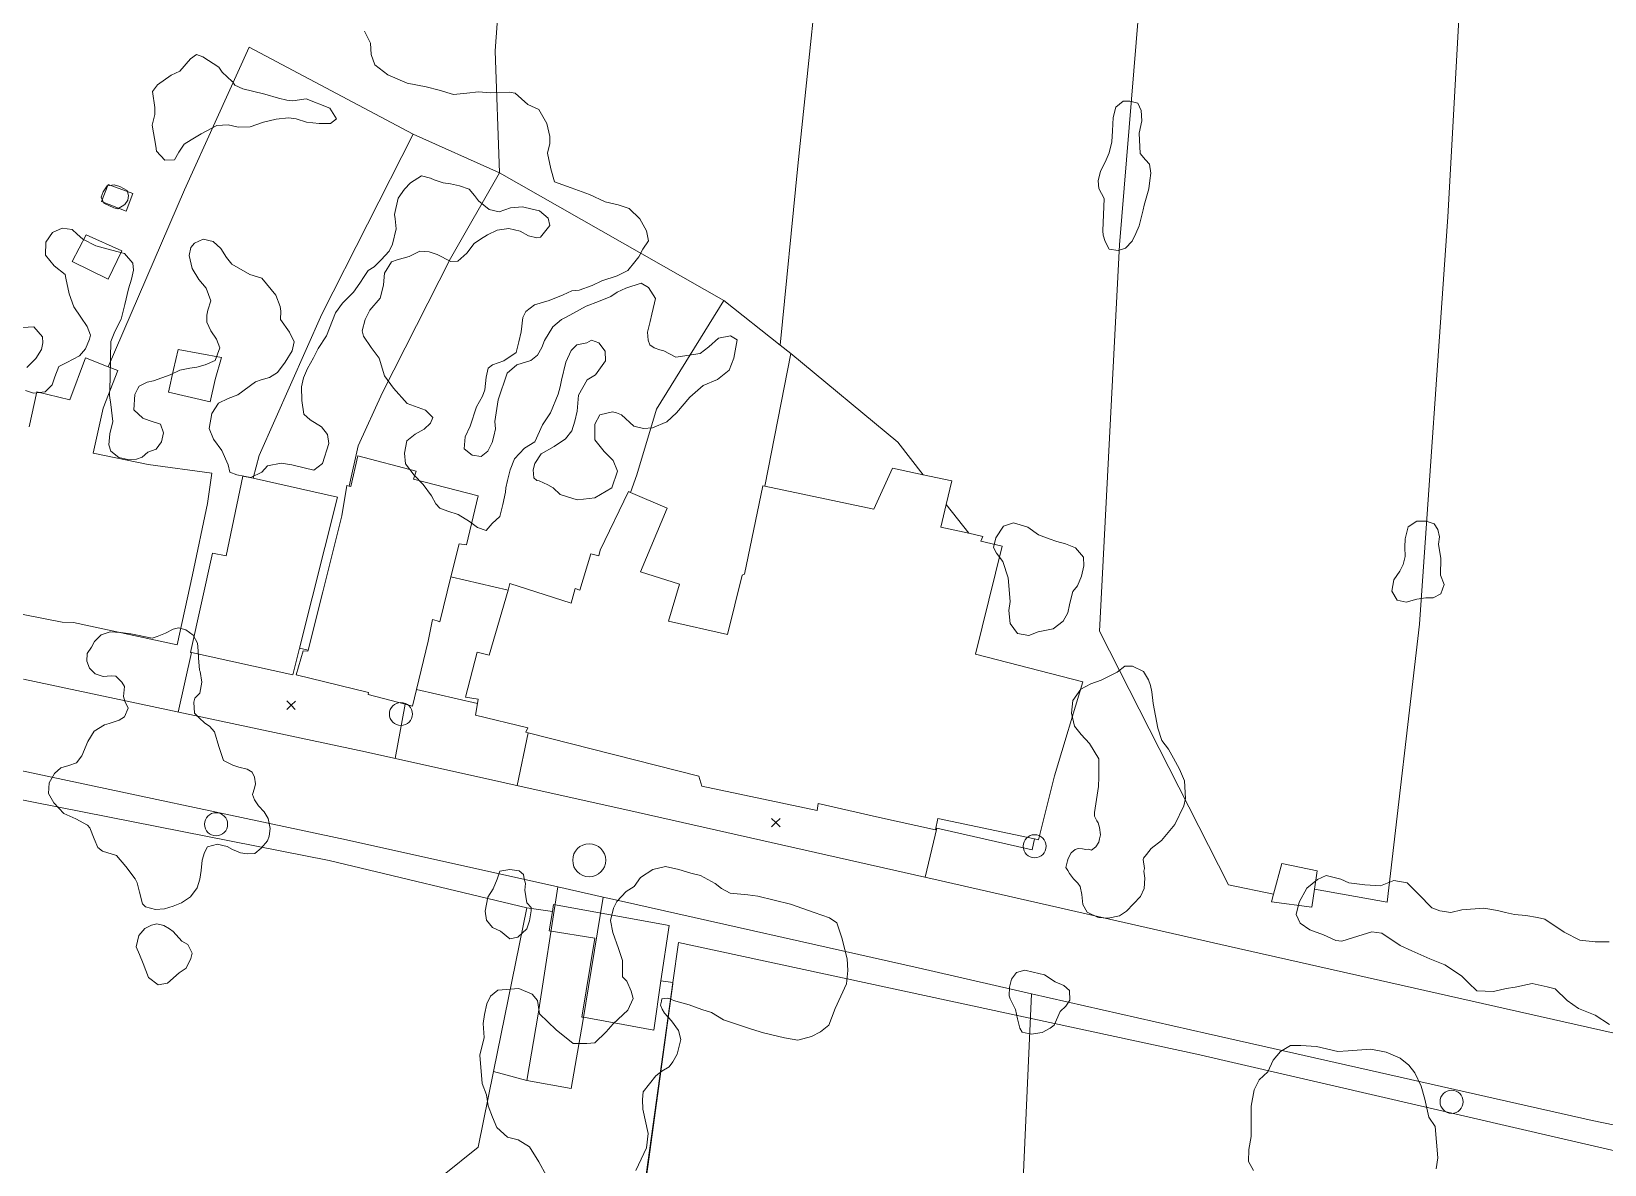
# Model space of a CAD drawing. Header units: metres. Extents: x 4652992 to 4879070, y 2074171 to 2309877.
# Drawn here: x 4654272.5 to 4654377.4, y 2307022.4 to 2307097.9 of the extents above; entities that cross this region are included whole.
import ezdxf

# ---------------------------------------------------------------- set-up
doc = ezdxf.new("R2010")
doc.units = ezdxf.units.M
doc.header["$MEASUREMENT"] = 0
doc.linetypes.add('DGN Style 3', pattern=[92.779933, 66.271381, -26.508552])
doc.layers.get('0').update_dxf_attribs({"color": 4, "lineweight": 0})
for name, color, linetype, lineweight in [('Level 18', 5, 'Continuous', 0), ('Level 20', 30, 'DGN Style 3', 0), ('Level 30', 5, 'Continuous', 0), ('Level 31', 38, 'Continuous', 0), ('Level 35', 4, 'Continuous', 0), ('Level 37', 3, 'Continuous', 0), ('Level 40', 1, 'Continuous', 0), ('Level 45', 9, 'Continuous', 0), ('Level 53', 5, 'Continuous', 0), ('Level 61', 4, 'Continuous', 0), ('Level 62', 4, 'Continuous', 0), ('Level 63', 3, 'Continuous', 0)]:
    doc.layers.add(name, color=color, linetype=linetype, lineweight=lineweight)

# ---------------------------------------------------------------- blocks, each defined once
blk = doc.blocks.new('POSTE')
at = {"color": 0, "linetype": 'ByBlock', "lineweight": -2}
blk.add_circle((0, 0), 0.770001, dxfattribs=at)
blk = doc.blocks.new('AL')
at = {"color": 0, "linetype": 'ByBlock', "lineweight": -2, "ltscale": 10}
blk.add_circle((0, 0), 1.100002, dxfattribs=at)
blk = doc.blocks.new('COTA')
at = {"color": 0, "linetype": 'ByBlock', "lineweight": -2, "ltscale": 10}
for p, q in [((0, 0), (-1.419522, -1.408457)), ((-1.408457, 1.419522), (0, 0)), ((1.419522, 1.408457), (0, 0)), ((0, 0), (1.408457, -1.419522))]:
    blk.add_line(p, q, dxfattribs=at)

msp = doc.modelspace()

# ---------------------------------------------------------------- linework, layer by layer
at = {"layer": 'Level 18', "color": 30}
for points in [[(4654271.992584, 2307054.690974, 1400.710541), (4654294.790554, 2307049.85567, 1400.117418), (4654312.947323, 2307045.809632, 1399.617979), (4654332.938864, 2307041.309901, 1398.38762), (4654352.26669, 2307036.901206, 1397.433897), (4654377.799789, 2307031.1427, 1395.79893), (4654389.678992, 2307028.705511, 1395.274703), (4654395.240683, 2307028.462994, 1394.957152), (4654402.572035, 2307029.053314, 1394.453262), (4654407.455849, 2307030.062642, 1394.117143), (4654414.180581, 2307032.896511, 1393.723828), (4654419.205493, 2307035.71513, 1393.48805), (4654426.977903, 2307041.74704, 1392.689374), (4654430.151953, 2307045.697628, 1392.607823), (4654431.952459, 2307049.007452, 1392.321508), (4654434.824221, 2307055.599322, 1391.93893), (4654437.0782, 2307061.839878, 1391.804075), (4654438.76179, 2307066.577476, 1391.30739), (4654439.728475, 2307069.90367, 1391.058778), (4654441.00576, 2307074.873121, 1390.590607), (4654442.386308, 2307081.850985, 1389.979037), (4654446.616577, 2307103.363215, 1388.548952), (4654447.181106, 2307106.234023, 1388.358107), (4654453.035022, 2307135.138085, 1386.264698)], [(4654218.3884, 2307059.917434, 1401.307982), (4654226.684026, 2307058.438344, 1401.093105), (4654248.587178, 2307053.566258, 1400.901575), (4654270.74206, 2307048.822736, 1400.753725), (4654293.515572, 2307043.992618, 1400.134386), (4654307.613846, 2307040.850972, 1399.556558), (4654310.633376, 2307040.178103, 1399.40614), (4654311.636045, 2307039.954669, 1399.378823), (4654331.61293, 2307035.458237, 1398.341334), (4654339.179867, 2307033.732212, 1397.932242), (4654350.939506, 2307031.049827, 1397.278543), (4654376.536719, 2307025.276861, 1395.637446), (4654388.940724, 2307022.732002, 1395.12316), (4654395.351196, 2307022.452474, 1394.850453), (4654403.112598, 2307023.077421, 1394.441826)]]:
    msp.add_polyline3d(points, dxfattribs=at)
at = {"layer": 'Level 20', "linetype": 'Continuous'}
msp.add_polyline3d([(4654337.725793, 2306980.096752, 1399.551119), (4654338.243325, 2307004.469984, 1399.251384), (4654338.074684, 2307009.437794, 1399.051384), (4654339.179867, 2307033.732212, 1398.020717)], dxfattribs=at)
at = {"layer": 'Level 30', "color": 1}
for points in [[(4654272.382327, 2307071.498518, 1403.4), (4654272.875106, 2307073.841867, 1403.4), (4654275.086705, 2307073.306671, 1403.4), (4654276.1267, 2307076.101843, 1401), (4654277.637119, 2307075.509548, 1401), (4654278.273647, 2307075.25994, 1401)], [(4654278.273647, 2307075.25994, 1401), (4654277.293755, 2307072.753184, 1403.4), (4654276.628451, 2307069.751804, 1403.3), (4654280.306264, 2307068.995881, 1403), (4654284.541747, 2307068.410083, 1402.4), (4654284.257438, 2307066.399403, 1403.4), (4654283.262676, 2307061.649292, 1404), (4654282.225988, 2307056.988426, 1403.1), (4654275.32457, 2307058.463819, 1403.1), (4654274.561383, 2307058.483915, 1403.8), (4654264.590711, 2307060.457753, 1403.8)], [(4654297.994632, 2307068.024655, 1402.7), (4654302.292323, 2307066.915935, 1402.2), (4654301.519021, 2307063.644663, 1402.2), (4654301.024828, 2307063.710572, 1402.4), (4654300.48018, 2307061.507955, 1402.4), (4654299.742355, 2307058.524112, 1402.4), (4654299.556643, 2307058.579087, 1402.4), (4654299.240593, 2307058.672646, 1402.4), (4654298.954548, 2307057.236251, 1403.2), (4654298.192129, 2307054.005904, 1402.902926), (4654297.927978, 2307052.886707, 1402.8), (4654297.427634, 2307053.018325, 1402.8), (4654294.954881, 2307053.668793, 1402.8), (4654294.985912, 2307053.811181, 1405), (4654290.169294, 2307054.993235, 1405), (4654290.627494, 2307056.575996, 1405), (4654290.947797, 2307056.551387, 1405.3), (4654290.966202, 2307056.62421, 1405.322035), (4654291.950113, 2307060.51721, 1406.5), (4654293.199194, 2307065.568877, 1406.5), (4654293.540116, 2307067.592307, 1405.2), (4654293.694782, 2307067.55918, 1403.132612), (4654293.801959, 2307067.536225, 1401.7), (4654294.281581, 2307069.579139, 1401.7), (4654298.171788, 2307068.561743, 1401.7), (4654297.994632, 2307068.024655, 1402.7)], [(4654333.489344, 2307066.337437, 1406.003022), (4654333.129336, 2307064.815825, 1406.2), (4654334.989715, 2307064.414273, 1405.867788), (4654335.929324, 2307064.211464, 1405.7), (4654335.789504, 2307063.890518, 1403.8), (4654337.207826, 2307063.550558, 1403.8), (4654335.437619, 2307056.364931, 1400.2), (4654342.597691, 2307054.505378, 1400.2), (4654340.697938, 2307048.261513, 1401.3), (4654339.636303, 2307043.988941, 1400.7), (4654339.374098, 2307044.04475, 1400.7), (4654332.91878, 2307045.418729, 1400.7), (4654332.768279, 2307044.656806, 1403.5), (4654329.031339, 2307045.47813, 1404.2), (4654324.957666, 2307046.399519, 1403.7), (4654324.891904, 2307045.952867, 1404.6), (4654317.191173, 2307047.560587, 1404.6), (4654316.990666, 2307048.234829, 1402.4), (4654305.623418, 2307051.114142, 1402.4), (4654305.462636, 2307051.154868, 1402.4), (4654305.599104, 2307051.45761, 1402.6), (4654302.119368, 2307052.291198, 1402.6), (4654302.246074, 2307053.071348, 1402.6), (4654302.292765, 2307053.358831, 1402.6), (4654301.449151, 2307053.502998, 1402.6), (4654302.216335, 2307056.484109, 1402.8), (4654303.02794, 2307056.289661, 1402.8), (4654304.283955, 2307060.630583, 1402.073002), (4654304.410079, 2307061.06648, 1402), (4654308.502238, 2307059.7634, 1402), (4654308.768864, 2307060.739087, 1402), (4654309.065499, 2307060.632157, 1402), (4654309.802697, 2307063.05039, 1401.6), (4654310.344641, 2307062.920518, 1401.6), (4654310.433007, 2307063.293941, 1401.6), (4654312.319293, 2307067.200305, 1399.8), (4654312.454719, 2307067.141311, 1399.8), (4654314.889414, 2307066.08071, 1399.8), (4654313.110446, 2307061.850809, 1401.7), (4654315.703662, 2307061.014185, 1401.7), (4654314.980847, 2307058.569394, 1402), (4654318.915673, 2307057.662386, 1402), (4654319.89382, 2307061.623237, 1404.3), (4654320.052384, 2307061.693842, 1401.7), (4654321.266447, 2307067.573897, 1401.7), (4654321.408313, 2307067.544022, 1401.7), (4654328.664837, 2307066.015866, 1401.7), (4654329.895424, 2307068.749135, 1405.8), (4654331.948557, 2307068.312405, 1405.8), (4654333.860395, 2307067.905731, 1405.8), (4654333.489344, 2307066.337437, 1406.003022)], [(4654292.928118, 2307066.830848, 1405.7), (4654290.393542, 2307056.752532, 1405.785109), (4654289.950081, 2307054.989183, 1405.8), (4654283.181067, 2307056.470889, 1405.8), (4654283.130725, 2307056.481908, 1405.8), (4654284.578742, 2307063.100044, 1406.5), (4654285.48941, 2307062.910006, 1406.5), (4654286.618059, 2307068.230202, 1405.7), (4654287.303836, 2307068.078121, 1405.7), (4654292.928118, 2307066.830848, 1405.7)]]:
    msp.add_polyline3d(points, dxfattribs=at)
at = {"layer": 'Level 31', "elevation": 1399.6, "flags": 128}
msp.add_lwpolyline([(4654279.288037, 2307087.046214), (4654278.838345, 2307085.886465), (4654277.193439, 2307086.516644), (4654277.636512, 2307087.648529), (4654279.288037, 2307087.046214)], dxfattribs=at)
at = {"layer": 'Level 31'}
for points in [[(4654278.540688, 2307083.236727, 1400.3), (4654277.626236, 2307081.35584, 1400.8), (4654275.22949, 2307082.518833, 1400.8), (4654276.178135, 2307084.303676, 1400.3), (4654278.540688, 2307083.236727, 1400.3)], [(4654284.762749, 2307074.670326, 1400.6), (4654284.438747, 2307073.184945, 1400.4), (4654281.653473, 2307073.823058, 1400.4), (4654281.984673, 2307075.336159, 1400.6), (4654282.291374, 2307076.668899, 1400.2), (4654285.187301, 2307076.121975, 1400.2), (4654284.762749, 2307074.670326, 1400.6)], [(4654358.025574, 2307040.691088, 1400.579535), (4654357.854154, 2307039.505568, 1401.9), (4654355.164325, 2307039.846281, 1401.9), (4654355.304764, 2307040.377588, 1401.34016), (4654355.841635, 2307042.408672, 1399.2), (4654358.204662, 2307041.929642, 1399.2), (4654358.025574, 2307040.691088, 1400.579535)], [(4654314.473311, 2307034.588402, 1403.264332), (4654313.991863, 2307031.304565, 1403.5), (4654309.305811, 2307032.160884, 1403.5), (4654309.197304, 2307032.180713, 1403.5), (4654310.071288, 2307037.437585, 1403.1), (4654307.021942, 2307037.918613, 1403), (4654307.244202, 2307039.212818, 1403), (4654307.324849, 2307039.68242, 1403), (4654315.013316, 2307038.271647, 1403), (4654314.473311, 2307034.588402, 1403.264332)]]:
    msp.add_polyline3d(points, dxfattribs=at)
at = {"layer": 'Level 35'}
for p, q in [((4654334.989715, 2307064.414273, 1400.851384), (4654333.489344, 2307066.337437, 1400.851384)), ((4654304.283955, 2307060.630583, 1400.533605), (4654300.48018, 2307061.507955, 1400.533605)), ((4654302.246074, 2307053.071348, 1402.251384), (4654298.192129, 2307054.005904, 1402.251384))]:
    msp.add_line(p, q, dxfattribs=at)
msp.add_polyline3d([(4654331.948557, 2307068.312405, 1400.851384), (4654330.25433, 2307070.484052, 1400.851384), (4654323.129158, 2307076.399331, 1400.551384), (4654321.408313, 2307067.544022, 1400.74008)], dxfattribs=at)
at = {"layer": 'Level 37', "extrusion": (0.0949177610994604, 0.0373198386627527, 0.9947853277315925), "elevation": 529267.646334, "flags": 128}
msp.add_lwpolyline([(444004.983718, -5148562.005021), (444006.242925, -5148562.935781), (444013.479366, -5148570.308178), (444022.422177, -5148580.421387), (444017.921483, -5148584.850178)], dxfattribs=at)
at = {"layer": 'Level 37', "elevation": 1398.3514, "flags": 128}
msp.add_lwpolyline([(4654318.654892, 2307079.92785), (4654322.42746, 2307076.952708), (4654323.129158, 2307076.399331)], dxfattribs=at)
at = {"layer": 'Level 37'}
for points in [[(4654303.719689, 2307088.434393, 1398.7514), (4654303.435128, 2307096.570655, 1398.1514), (4654305.479654, 2307124.503549, 1396.3514), (4654307.250187, 2307146.464596, 1394.0514), (4654308.590991, 2307167.713123, 1391.9514), (4654309.184012, 2307174.089835, 1391.2169), (4654310.376135, 2307188.296316, 1388.907), (4654310.818411, 2307197.543111, 1387.5622), (4654312.594536, 2307218.029648, 1385.4961)], [(4654322.42746, 2307076.952708, 1398.3514), (4654323.586315, 2307088.909995, 1397.6514), (4654325.49313, 2307106.994107, 1395.6514), (4654328.456517, 2307143.202541, 1392.0514), (4654330.55184, 2307176.386409, 1388.5514), (4654331.845478, 2307191.215804, 1386.7759), (4654332.967368, 2307202.536219, 1384.672431), (4654334.280678, 2307214.56383, 1383.327569), (4654346.139382, 2307211.676478, 1381.310277), (4654355.874681, 2307209.771913, 1380.268479), (4654364.990381, 2307207.988563, 1379.292985), (4654374.422294, 2307206.111065, 1379.292985), (4654396.343178, 2307201.747535, 1379.292985), (4654397.418805, 2307201.533423, 1379.292985), (4654419.424276, 2307197.90081, 1380.446874)], [(4654355.304764, 2307040.377588, 1400.5229), (4654352.297638, 2307040.981907, 1400.2514), (4654343.70365, 2307057.893418, 1399.8514), (4654345.035219, 2307083.631464, 1396.2514), (4654347.26346, 2307110.629403, 1392.6514), (4654349.245594, 2307139.774907, 1389.5514), (4654351.795036, 2307166.220402, 1386.4514), (4654352.142018, 2307172.171264, 1385.7809), (4654353.642644, 2307190.846104, 1383.327569), (4654355.874681, 2307209.771913, 1380.268479)], [(4654358.025574, 2307040.691088, 1399.3514), (4654362.870182, 2307039.833151, 1399.3514), (4654365.020563, 2307058.352, 1397.8514), (4654366.923967, 2307085.502758, 1393.6514), (4654368.404238, 2307112.27047, 1388.4514), (4654370.749862, 2307135.080618, 1385.2514), (4654373.215525, 2307167.608346, 1383.2514), (4654374.176669, 2307194.742226, 1380.2514), (4654374.422294, 2307206.111065, 1379.292985)], [(4654297.972669, 2307091.010857, 1398.755631), (4654287.023961, 2307096.811345, 1398.755631), (4654282.728782, 2307087.302264, 1399.355632), (4654277.637119, 2307075.509548, 1400.205665)], [(4654312.454719, 2307067.141311, 1399.0514), (4654312.86512, 2307068.312163, 1399.0514), (4654314.185105, 2307072.690056, 1399.0514), (4654318.654892, 2307079.92785, 1398.3514), (4654303.719689, 2307088.434393, 1398.7514), (4654300.456268, 2307082.735187, 1399.2514), (4654295.911945, 2307073.800148, 1399.7514), (4654294.293342, 2307070.249196, 1400.5514), (4654293.694782, 2307067.55918, 1400.5514)], [(4654305.53134, 2307039.454167, 1402.151384), (4654292.369583, 2307042.608439, 1402.651384), (4654271.073085, 2307046.807287, 1403.251384), (4654249.008576, 2307051.496427, 1403.051384), (4654224.291461, 2307056.906015, 1403.051384)], [(4654299.57188, 2307019.278094, 1402.651384), (4654299.908555, 2307021.593494, 1402.651384), (4654302.291233, 2307023.517404, 1402.651384), (4654303.31461, 2307028.550976, 1402.493461), (4654305.53134, 2307039.454167, 1402.151384), (4654307.244202, 2307039.212818, 1402.151384)], [(4654210.766161, 2306923.166793, 1407.601562), (4654227.114532, 2306938.606452, 1407.351384), (4654274.352418, 2306984.748675, 1404.651384), (4654314.105058, 2306981.279829, 1402.551384), (4654370.588547, 2306975.353, 1399.751384), (4654403.843255, 2306972.693051, 1397.751384), (4654406.011974, 2306999.843639, 1396.951384), (4654405.407305, 2307007.328987, 1396.951384), (4654403.255349, 2307014.286429, 1396.751384), (4654401.364262, 2307016.654055, 1396.751384), (4654398.773139, 2307018.095251, 1396.751384), (4654380.241533, 2307022.75743, 1398.051384), (4654350.196797, 2307029.707457, 1399.251384), (4654315.64072, 2307037.157294, 1401.651384), (4654315.266936, 2307034.471163, 1401.709623), (4654310.506183, 2307000.258944, 1402.451384), (4654309.209253, 2306990.131367, 1402.651384), (4654303.772191, 2306990.809078, 1403.10382), (4654295.990204, 2306991.779077, 1403.751384), (4654297.273195, 2307000.479061, 1403.751384)]]:
    msp.add_polyline3d(points, dxfattribs=at)
at = {"layer": 'Level 40', "color": 3, "flags": 128}
for points, elevation in [([(4654278.0155, 2307086.1126), (4654278.2809, 2307086.0457), (4654278.7378, 2307086.3186), (4654278.9541, 2307086.6169), (4654278.9962, 2307086.9239), (4654278.911574, 2307087.255496), (4654278.424898, 2307087.52651), (4654278.030843, 2307087.643414), (4654277.570316, 2307087.565405), (4654277.2957, 2307087.176), (4654277.1705, 2307086.8195), (4654277.3523, 2307086.4208), (4654278.0155, 2307086.1126)], 1402.6), ([(4654366.415219, 2307061.631606), (4654366.660113, 2307061.010152), (4654366.454862, 2307060.38408), (4654365.941332, 2307060.113279), (4654365.4381, 2307060.121367), (4654364.856416, 2307060.035719), (4654364.130512, 2307059.815834), (4654363.546437, 2307059.955839), (4654363.182624, 2307060.549481), (4654363.306971, 2307061.307487), (4654363.724578, 2307061.882675), (4654363.944864, 2307062.336354), (4654364.071628, 2307062.868744), (4654364.051765, 2307063.492581), (4654364.072328, 2307064.050465), (4654364.262488, 2307064.849129), (4654364.854534, 2307065.21376), (4654365.476725, 2307065.233452), (4654365.995091, 2307065.052891), (4654366.237634, 2307064.657031), (4654366.348604, 2307064.180154), (4654366.287584, 2307063.688239), (4654366.330388, 2307063.39657), (4654366.456414, 2307062.747278), (4654366.415219, 2307061.631606)], 1397.9), ([(4654305.545562, 2307039.781814), (4654305.821309, 2307039.48471), (4654305.824141, 2307039.252966), (4654305.723473, 2307038.583892), (4654305.539522, 2307038.050311), (4654304.947646, 2307037.498908), (4654304.404685, 2307037.397884), (4654303.772747, 2307037.89577), (4654303.252802, 2307038.135798), (4654302.852096, 2307038.636089), (4654302.763095, 2307039.235042), (4654302.928378, 2307040.177492), (4654303.288992, 2307040.726592), (4654303.55338, 2307041.356527), (4654303.737319, 2307041.890205), (4654304.402455, 2307042.019783), (4654305.015845, 2307041.930657), (4654305.30455, 2307041.688194), (4654305.349033, 2307041.388675), (4654305.4481, 2307041.076088), (4654305.399184, 2307040.625634), (4654305.545562, 2307039.781814)], 1404.5), ([(4654340.739319, 2307034.534858), (4654341.315465, 2307034.280955), (4654341.701299, 2307033.956715), (4654341.722166, 2307033.314188), (4654341.453669, 2307032.914845), (4654341.075691, 2307032.541731), (4654340.689924, 2307031.648928), (4654340.4058, 2307031.427218), (4654339.876651, 2307031.14829), (4654339.1546, 2307031.031457), (4654338.552433, 2307031.175658), (4654338.385573, 2307031.447411), (4654338.242131, 2307032.061262), (4654338.098685, 2307032.675134), (4654337.749278, 2307033.396305), (4654337.678867, 2307033.587033), (4654337.699648, 2307034.161622), (4654337.829926, 2307034.710005), (4654338.166175, 2307035.151116), (4654338.724059, 2307035.30731), (4654339.271544, 2307035.176189), (4654339.654781, 2307035.084404), (4654340.038016, 2307034.99262), (4654340.739319, 2307034.534858)], 1402)]:
    msp.add_lwpolyline(points, dxfattribs=dict(at, elevation=elevation))
at = {"layer": 'Level 40', "color": 3}
for points in [[(4654294.7244, 2307097.8713, 1399.7), (4654295.1159, 2307097.082, 1399.7), (4654295.1663, 2307096.3165, 1399.7), (4654295.4067, 2307095.6214, 1399.7), (4654296.2723, 2307094.9559, 1401.1), (4654297.5705, 2307094.4045, 1403.3), (4654298.8263, 2307094.1558, 1404.4), (4654299.6956, 2307093.9473, 1404.4), (4654300.6606, 2307093.6583, 1404.4), (4654301.5399, 2307093.7353, 1404.4), (4654302.3105, 2307093.8383, 1404.4), (4654303.0968, 2307093.7649, 1404.4), (4654304.3692, 2307093.8052, 1404.4), (4654304.7625, 2307093.7489, 1402.4), (4654305.6107, 2307092.9984, 1401.5), (4654306.3355, 2307092.6512, 1401.5), (4654306.8634, 2307091.7153, 1401.5), (4654307.0642, 2307090.858, 1401.5), (4654307.0698, 2307090.3943, 1401.5), (4654306.9147, 2307089.7379, 1401.5), (4654307.1311, 2307088.7035, 1401.5), (4654307.3864, 2307087.8333, 1401.5), (4654308.4821, 2307087.4323, 1403.5), (4654309.7148, 2307086.9809, 1404.5), (4654310.7494, 2307086.5026, 1404.5), (4654311.6182, 2307086.2942, 1404.5), (4654312.3656, 2307086.0574, 1404.5), (4654313.0642, 2307085.3719, 1404.5), (4654313.507, 2307084.5752, 1404.5), (4654313.6367, 2307083.9111, 1404.5), (4654313.2621, 2307083.3471, 1403.5), (4654312.9984, 2307082.8448, 1401.9), (4654312.7445, 2307082.5015, 1401.9), (4654312.2624, 2307081.9242, 1401.9), (4654311.5467, 2307081.5762, 1401.9), (4654310.5456, 2307081.2388, 1401.9), (4654309.8974, 2307080.9324, 1401.9), (4654309.0182, 2307080.6235, 1401.9), (4654308.5435, 2307080.5641, 1401.9), (4654307.9627, 2307080.2992, 1401.9), (4654307.0233, 2307079.9172, 1403.3), (4654306.0371, 2307079.6351, 1403.3), (4654305.4731, 2307079.1941, 1403.3), (4654305.2612, 2307078.7839, 1403.3), (4654305.1509, 2307077.8309, 1403.3), (4654304.9962, 2307077.1766, 1403.3), (4654304.8286, 2307076.4678, 1403.3), (4654304.0085, 2307075.9155, 1403.3), (4654303.2529, 2307075.6358, 1403.3), (4654302.9709, 2307075.4153, 1403.3), (4654302.8292, 2307074.8156, 1403.3), (4654302.7447, 2307073.9718, 1403.3), (4654302.5872, 2307073.5487, 1403.3), (4654302.1893, 2307072.8377, 1403.3), (4654301.7714, 2307071.5556, 1403.3), (4654301.4279, 2307070.8316, 1403.3), (4654301.3563, 2307070.0425, 1403.3), (4654301.89, 2307069.6266, 1403.3), (4654302.501, 2307069.5378, 1403.3), (4654302.9303, 2307069.8956, 1403.3), (4654303.2351, 2307070.456, 1403.3), (4654303.3382, 2307070.8921, 1403.3), (4654303.4542, 2307071.3826, 1403.3), (4654303.3941, 2307071.8578, 1403.3), (4654303.6204, 2307073.3011, 1403.3), (4654304.2361, 2307075.093, 1402.6), (4654304.8808, 2307075.6304, 1402.6), (4654305.8134, 2307075.9259, 1402.6), (4654306.2432, 2307076.2841, 1402.6), (4654306.5355, 2307076.7907, 1402.6), (4654306.7061, 2307077.2688, 1402.6), (4654307.265, 2307078.1729, 1402.6), (4654307.8424, 2307078.6689, 1402.6), (4654308.1662, 2307078.822, 1402.6), (4654309.4925, 2307079.5425, 1402.2), (4654310.3168, 2307079.8643, 1402.2), (4654311.1411, 2307080.186, 1402.2), (4654311.5584, 2307080.49, 1402.2), (4654312.139, 2307080.7547, 1402.2), (4654313.1469, 2307081.0918, 1401.8), (4654313.6531, 2307080.7972, 1401.8), (4654314.1103, 2307080.0524, 1401.8), (4654314.0457, 2307079.7792, 1401.8), (4654313.8646, 2307079.0143, 1401.8), (4654313.7483, 2307078.5225, 1401.8), (4654313.5802, 2307077.8122, 1401.8), (4654313.6273, 2307077.2813, 1401.8), (4654313.7262, 2307076.969, 1401.8), (4654314.0272, 2307076.7813, 1401.8), (4654314.3957, 2307076.6352, 1401.8), (4654314.6682, 2307076.5699, 1401.8), (4654315.4764, 2307076.1408, 1401.5), (4654317.0904, 2307076.3891, 1401.5), (4654317.6559, 2307076.8311, 1401.5), (4654318.3147, 2307077.424, 1401.5), (4654319.101, 2307077.5821, 1401.5), (4654319.5528, 2307077.3005, 1401.5), (4654319.3225, 2307076.085, 1401.5), (4654319.0194, 2307075.2914, 1401.5), (4654318.2387, 2307074.67, 1401.5), (4654317.2788, 2307074.2649, 1401.5), (4654316.4048, 2307073.4927, 1401.5), (4654315.5206, 2307072.4343, 1401.5), (4654314.862, 2307071.8415, 1401.5), (4654313.9021, 2307071.4365, 1401.5), (4654313.3183, 2307071.4032, 1401.5), (4654312.6643, 2307071.56, 1401.5), (4654311.8366, 2307072.3052, 1401.3), (4654311.5224, 2307072.4383, 1401.3), (4654311.2498, 2307072.5036, 1401.3), (4654310.396, 2307072.304, 1401.3), (4654310.0773, 2307071.6873, 1401.3), (4654310.0626, 2307070.6513, 1401.3), (4654310.6836, 2307069.8672, 1401.3), (4654311.2889, 2307069.2602, 1401.3), (4654311.5828, 2307068.5545, 1401.3), (4654311.2022, 2307067.4331, 1401.3), (4654310.0686, 2307066.781, 1401.3), (4654308.9424, 2307066.6467, 1401.3), (4654308.6698, 2307066.7121, 1401.3), (4654307.756, 2307066.9888, 1401.3), (4654307.2885, 2307067.4473, 1401.3), (4654306.9327, 2307067.6481, 1401.3), (4654306.3589, 2307067.9011, 1401.3), (4654306.1953, 2307067.9403, 1401.3), (4654306.0031, 2307068.1018, 1401.3), (4654305.9559, 2307068.6328, 1401.3), (4654306.0593, 2307069.07, 1401.3), (4654306.4999, 2307069.7151, 1401.3), (4654307.3637, 2307070.201, 1401.3), (4654308.1185, 2307070.7131, 1401.3), (4654308.5333, 2307071.2489, 1401.3), (4654308.7429, 2307071.8917, 1401.3), (4654308.8981, 2307072.5475, 1401.3), (4654308.9802, 2307073.6253, 1401.3), (4654309.5659, 2307074.6401, 1401.3), (4654310.1055, 2307074.9728, 1401.3), (4654310.7874, 2307075.9069, 1401.3), (4654310.7661, 2307076.5475, 1401.3), (4654310.3243, 2307077.1156, 1401.3), (4654309.8465, 2307077.2879, 1401.3), (4654309.5349, 2307077.1042, 1401.9), (4654308.871, 2307076.9747, 1401.9), (4654308.4952, 2307076.603, 1401.9), (4654308.138, 2307075.8229, 1401.9), (4654307.8538, 2307074.6212, 1401.9), (4654307.7505, 2307074.1843, 1401.9), (4654307.6342, 2307073.6927, 1401.9), (4654307.1063, 2307072.4342, 1401.9), (4654306.5728, 2307071.6388, 1401.9), (4654306.064, 2307070.5012, 1402.7), (4654305.3909, 2307070.0861, 1402.7), (4654304.7077, 2307069.3853, 1402.7), (4654304.4183, 2307068.6478, 1402.7), (4654304.2507, 2307067.9388, 1402.7), (4654304.1346, 2307067.4479, 1402.7), (4654304.1245, 2307067.1622, 1402.7), (4654303.9311, 2307066.3441, 1402.7), (4654303.7377, 2307065.5261, 1402.7), (4654303.2279, 2307065.072, 1402.7), (4654302.8338, 2307064.5949, 1403.6), (4654302.2489, 2307064.7926, 1403.6), (4654301.7155, 2307065.2082, 1403.6), (4654300.9647, 2307065.6759, 1403.6), (4654300.2711, 2307065.8996, 1403.6), (4654299.7406, 2307066.0843, 1403.6), (4654299.466, 2307066.3804, 1403.6), (4654299.1885, 2307066.9073, 1403.6), (4654298.6236, 2307067.6758, 1403.6), (4654298.02, 2307068.2809, 1403.6), (4654297.455, 2307069.0495, 1403.6), (4654297.3921, 2307069.7554, 1403.6), (4654297.5308, 2307070.5856, 1403.6), (4654298.0943, 2307071.0262, 1403.6), (4654298.6865, 2307071.3448, 1403.6), (4654299.1284, 2307071.757, 1403.6), (4654299.2729, 2307072.1254, 1403.6), (4654298.7877, 2307072.6271, 1404.6), (4654297.5557, 2307073.0551, 1404.9), (4654296.6503, 2307074.0767, 1404.9), (4654296.0448, 2307074.9116, 1404.9), (4654295.6919, 2307076.0883, 1404.9), (4654295.1692, 2307076.7884, 1404.9), (4654294.6593, 2307077.543, 1404.9), (4654294.5736, 2307077.9085, 1404.9), (4654294.7534, 2307078.6702, 1404.9), (4654295.0704, 2307079.2841, 1404.9), (4654295.7701, 2307080.0913, 1403.7), (4654295.8473, 2307080.4183, 1403.7), (4654295.976, 2307080.9634, 1403.7), (4654296.0474, 2307081.7525, 1403.7), (4654296.5123, 2307082.505, 1403.7), (4654296.89, 2307082.6448, 1403.7), (4654297.6868, 2307082.857, 1403.7), (4654298.4007, 2307083.2042, 1403.7), (4654299.0244, 2307083.1699, 1403.7), (4654299.5552, 2307082.985, 1403.7), (4654300.4822, 2307082.5323, 1403.7), (4654300.9429, 2307082.5371, 1403.7), (4654301.5323, 2307083.0869, 1403.7), (4654302.0259, 2307083.7174, 1403.7), (4654302.4423, 2307084.0208, 1403.7), (4654302.913, 2307084.3111, 1403.7), (4654303.5597, 2307084.6169, 1403.7), (4654304.3309, 2307084.72, 1403.7), (4654305.0919, 2307084.5375, 1403.7), (4654305.6513, 2307084.2306, 1403.7), (4654306.1949, 2307084.1003, 1403.7), (4654306.4381, 2307084.1571, 1403.7), (4654307.0792, 2307084.9251, 1403.7), (4654306.9649, 2307085.4134, 1403.7), (4654306.3898, 2307085.8969, 1403.7), (4654305.9005, 2307086.0143, 1403.7), (4654305.2482, 2307086.1707, 1403.7), (4654304.4406, 2307086.1115, 1404.6), (4654303.6861, 2307085.8321, 1404.6), (4654303.0345, 2307085.9884, 1404.6), (4654302.31, 2307086.5649, 1404.6), (4654302.0485, 2307086.9153, 1404.6), (4654301.6913, 2307087.3462, 1404.6), (4654301.0525, 2307087.5569, 1404.6), (4654300.4552, 2307087.7002, 1404.6), (4654299.9536, 2307087.7629, 1404.6), (4654299.3691, 2307087.9606, 1404.6), (4654299.1104, 2307088.0802, 1404.6), (4654298.5131, 2307088.2234, 1404.6), (4654297.78, 2307087.7651, 1403.1), (4654297.3919, 2307087.3392, 1403.1), (4654296.9652, 2307086.7496, 1403.1), (4654296.7076, 2307085.6583, 1403.1), (4654296.752, 2307085.3594, 1403.1), (4654296.8279, 2307084.7071, 1403.1), (4654296.5831, 2307083.6704, 1403.1), (4654296.3584, 2307083.2055, 1403.1), (4654295.8229, 2307082.6422, 1403.1), (4654295.3677, 2307082.1749, 1403.1), (4654294.9639, 2307081.9258, 1403.1), (4654294.6977, 2307081.5285, 1403.1), (4654294.4186, 2307081.0767, 1403.1), (4654293.992, 2307080.4873, 1403.1), (4654293.2419, 2307079.745, 1403.1), (4654292.7798, 2307079.1145, 1401.8), (4654292.1837, 2307077.5801, 1401.4), (4654291.6372, 2307076.7293, 1401.4), (4654291.3188, 2307076.1126, 1401.4), (4654290.9201, 2307075.3996, 1401.4), (4654290.6562, 2307074.7698, 1401.4), (4654290.5143, 2307074.1686, 1401.4), (4654290.546, 2307073.2591, 1403), (4654290.6793, 2307072.3629, 1403), (4654291.1046, 2307071.9729, 1403), (4654291.8562, 2307071.5047, 1403), (4654292.2557, 2307071.0056, 1403), (4654292.3446, 2307070.4082, 1403), (4654291.914, 2307069.0712, 1403), (4654291.3501, 2307068.6303, 1403), (4654290.6973, 2307068.7867, 1403), (4654289.8814, 2307068.9823, 1403), (4654289.1613, 2307069.0972, 1403), (4654288.2553, 2307068.9111, 1403), (4654287.8675, 2307068.4856, 1403), (4654287.1533, 2307068.1383, 1403), (4654286.2157, 2307068.3054, 1403), (4654285.7389, 2307068.4773, 1403), (4654285.6243, 2307068.9656, 1403), (4654285.2188, 2307069.9268, 1403), (4654284.653, 2307070.6961, 1403), (4654284.3593, 2307071.4002, 1403), (4654284.5364, 2307072.3948, 1403), (4654284.9885, 2307073.0931, 1403), (4654285.6355, 2307073.3989, 1403), (4654286.2696, 2307073.6503, 1403), (4654287.4505, 2307074.4962, 1402.3), (4654287.8288, 2307074.6363, 1402.3), (4654288.3833, 2307074.7917, 1402.3), (4654288.922, 2307075.124, 1402.3), (4654289.4291, 2307075.81, 1402.3), (4654289.8947, 2307076.5637, 1402.3), (4654290.0364, 2307077.1642, 1402.3), (4654289.7296, 2307077.8146, 1402.3), (4654289.1217, 2307078.6526, 1402.3), (4654289.1416, 2307079.2248, 1402.3), (4654289.0971, 2307079.5239, 1402.3), (4654288.816, 2307080.2836, 1402.3), (4654287.8875, 2307081.4085, 1404.9), (4654287.0862, 2307081.6581, 1404.9), (4654285.8733, 2307082.3514, 1404.9), (4654285.5161, 2307082.782, 1404.9), (4654285.1431, 2307083.3889, 1404.9), (4654284.623, 2307083.8586, 1404.9), (4654283.9716, 2307084.0148, 1404.9), (4654283.3932, 2307083.7509, 1404.9), (4654283.1534, 2307083.4634, 1404.9), (4654283.0251, 2307082.9192, 1404.9), (4654283.2254, 2307082.0662, 1404.9), (4654283.6814, 2307081.3245, 1404.9), (4654284.1758, 2307080.746, 1404.9), (4654284.4844, 2307079.9037, 1403.8), (4654284.2797, 2307079.2804, 1402.4), (4654284.2025, 2307078.9529, 1402.4), (4654284.2084, 2307078.49, 1402.4), (4654284.4737, 2307077.9073, 1402.4), (4654284.8609, 2307077.3531, 1402.4), (4654285.0717, 2307076.7834, 1402.4), (4654284.7568, 2307075.9361, 1402.4), (4654284.1093, 2307075.63, 1402.4), (4654283.5548, 2307075.4745, 1402.4), (4654283.0806, 2307075.4152, 1402.4), (4654282.4172, 2307075.2858, 1402.4), (4654281.7697, 2307074.9796, 1402.4), (4654280.6559, 2307074.5666, 1403.2), (4654280.2366, 2307074.4943, 1403.2), (4654279.7115, 2307074.2169, 1403.2), (4654279.6185, 2307074.0664, 1403.2), (4654279.4069, 2307073.6563, 1403.2), (4654279.3388, 2307072.6358, 1403.2), (4654279.9559, 2307072.0847, 1403.2), (4654280.3782, 2307071.9259, 1403.2), (4654281.1166, 2307071.6839, 1402.8), (4654281.3274, 2307071.1148, 1402.8), (4654281.1859, 2307070.5148, 1402.8), (4654280.8397, 2307070.0216, 1402.8), (4654280.2727, 2307069.8117, 1402.8), (4654279.9106, 2307069.4951, 1402.8), (4654279.5327, 2307069.3552, 1402.8), (4654278.95, 2307069.322, 1402.8), (4654278.3514, 2307069.4655, 1402.8), (4654277.817, 2307069.8816, 1402.8), (4654277.6894, 2307070.3155, 1402.8), (4654277.7476, 2307071.0507, 1402.8), (4654277.9405, 2307071.8688, 1402.8), (4654277.8038, 2307072.9965, 1402.8), (4654277.7146, 2307073.5942, 1402.8), (4654277.7762, 2307074.712, 1404.3), (4654277.7827, 2307076.1015, 1405.1), (4654277.8091, 2307077.1869, 1405.1), (4654278.0843, 2307077.868, 1405.1), (4654278.5064, 2307078.6863, 1405.1), (4654278.609, 2307079.1215, 1405.1), (4654278.7372, 2307079.6654, 1405.1), (4654278.9807, 2307080.699, 1405.1), (4654279.1889, 2307081.3389, 1405.1), (4654279.3299, 2307081.9373, 1405.1), (4654279.2696, 2307082.4116, 1405.1), (4654278.7338, 2307083.0574, 1405.1), (4654277.8821, 2307083.2729, 1404.2), (4654276.8248, 2307083.5794, 1403), (4654275.951, 2307084.0195, 1403), (4654275.567, 2307084.3421, 1403), (4654275.2374, 2307084.6517, 1403), (4654274.5714, 2307084.7537, 1403), (4654273.9243, 2307084.4477, 1403), (4654273.4852, 2307083.8035, 1403), (4654273.4557, 2307082.9459, 1403), (4654274.0347, 2307082.2307, 1403), (4654274.7611, 2307081.6531, 1403), (4654274.8185, 2307081.4088, 1403), (4654275.0354, 2307080.3769, 1403), (4654275.3453, 2307079.4958, 1403), (4654275.8154, 2307078.8068, 1403), (4654276.2439, 2307078.1854, 1403), (4654276.4547, 2307077.6162, 1403), (4654276.3905, 2307077.3435, 1403), (4654276.1274, 2307076.715, 1403), (4654275.7268, 2307076.2348, 1403), (4654274.8781, 2307075.8043, 1403), (4654274.3529, 2307075.5269, 1403), (4654274.077, 2307074.8439, 1403), (4654273.8941, 2307074.3116, 1403), (4654273.4392, 2307073.8445, 1403), (4654272.6676, 2307073.7413, 1403), (4654272.1363, 2307073.9262, 1403)], [(4654280.5779, 2307091.6095, 1402.6), (4654280.8039, 2307090.2068, 1402.6), (4654280.8583, 2307089.869, 1402.6), (4654281.4088, 2307089.2754, 1402.6), (4654282.0465, 2307089.2955, 1402.6), (4654282.3386, 2307089.8025, 1402.6), (4654282.6981, 2307090.351, 1402.6), (4654283.1694, 2307090.6419, 1402.6), (4654283.8309, 2307091.0231, 1403.6), (4654284.8812, 2307091.578, 1403.6), (4654285.6397, 2307091.6266, 1403.6), (4654286.2923, 2307091.4701, 1403.6), (4654287.1052, 2307091.5057, 1403.6), (4654287.9824, 2307091.814, 1403.6), (4654288.8339, 2307092.0132, 1403.6), (4654289.6597, 2307092.1034, 1403.6), (4654290.1621, 2307092.0405, 1403.6), (4654290.8562, 2307091.8164, 1403.6), (4654291.6978, 2307091.7299, 1403.6), (4654292.4434, 2307091.7239, 1403.6), (4654292.8598, 2307092.0275, 1403.6), (4654292.4138, 2307092.7532, 1402.6), (4654290.8286, 2307093.3645, 1401.5), (4654289.933, 2307093.2325, 1401.5), (4654289.5383, 2307093.2693, 1401.5), (4654288.9929, 2307093.4001, 1401.5), (4654288.0785, 2307093.6772, 1401.5), (4654287.2603, 2307093.8734, 1401.5), (4654286.6057, 2307094.0304, 1401.5), (4654286.0861, 2307094.2706, 1401.5), (4654285.9175, 2307094.5121, 1401.7), (4654285.8894, 2307094.5174, 1401.7), (4654285.2291, 2307095.1381, 1401.7), (4654285.0209, 2307095.477, 1401.7), (4654283.9539, 2307096.1672, 1402.6), (4654283.531, 2307096.3264, 1402.6), (4654283.114, 2307096.0223, 1402.6), (4654282.4049, 2307095.2112, 1402.6), (4654281.8246, 2307094.9463, 1402.6), (4654280.9234, 2307094.2967, 1402.6), (4654280.5897, 2307093.8573, 1402.6), (4654280.7393, 2307092.7827, 1402.6), (4654280.7453, 2307092.3196, 1402.6), (4654280.5779, 2307091.6095, 1402.6)], [(4654346.681034, 2307086.286676, 1396.6), (4654346.604943, 2307085.966276, 1396.6), (4654346.478128, 2307085.432287, 1396.6), (4654346.351316, 2307084.898314, 1396.6), (4654346.118043, 2307084.389891, 1396.6), (4654345.884776, 2307083.881483, 1396.6), (4654345.438589, 2307083.424154, 1396.6), (4654344.949343, 2307083.259327, 1396.6), (4654344.351116, 2307083.346369, 1396.6), (4654344.07991, 2307083.862879, 1396.6), (4654343.955719, 2307084.287708, 1396.6), (4654343.912638, 2307084.580219, 1396.6), (4654344.013059, 2307086.733804, 1396.4), (4654343.660608, 2307087.382929, 1396.4), (4654343.614983, 2307087.902018, 1396.4), (4654343.767164, 2307088.543064, 1396.4), (4654344.079114, 2307089.145809, 1396.4), (4654344.337819, 2307089.761348, 1396.4), (4654344.515387, 2307090.509312, 1396.4), (4654344.573763, 2307091.229429, 1396.4), (4654344.616935, 2307092.122644, 1396.4), (4654344.781836, 2307092.817269, 1396.4), (4654345.268822, 2307093.208739, 1396.4), (4654345.720274, 2307093.213392, 1396.4), (4654346.252871, 2307093.085621, 1396.4), (4654346.470929, 2307092.581491, 1396.4), (4654346.531716, 2307091.889201, 1396.4), (4654346.341414, 2307091.087753, 1396.4), (4654346.409732, 2307089.716086, 1396.4), (4654346.759647, 2307089.293345, 1396.4), (4654347.028422, 2307089.003008, 1396.4), (4654347.114567, 2307088.417694, 1396.4), (4654347.05364, 2307087.924138, 1396.4), (4654346.980028, 2307087.377177, 1396.4), (4654346.903912, 2307087.056672, 1396.4), (4654346.681034, 2307086.286676, 1396.6)], [(4654272.2111, 2307075.464, 1403), (4654272.8134, 2307076.0687, 1403), (4654273.1852, 2307076.6711, 1403), (4654273.288, 2307077.1074, 1403), (4654273.2691, 2307077.5153, 1403), (4654272.6773, 2307078.1758, 1403), (4654271.9184, 2307078.1272, 1403)], [(4654341.709167, 2307059.638208, 1403), (4654341.583606, 2307059.109554, 1403), (4654341.287275, 2307058.565972, 1403), (4654340.609224, 2307058.058019, 1403), (4654339.61223, 2307057.849997, 1403), (4654338.996973, 2307057.606364, 1403), (4654338.24607, 2307057.730451, 1403), (4654337.738691, 2307058.410741, 1403), (4654337.663236, 2307059.2669, 1403), (4654337.748549, 2307059.861066, 1403), (4654337.610932, 2307061.450638, 1402.2), (4654337.256258, 2307062.542597, 1402.2), (4654336.828726, 2307063.092622, 1402.2), (4654336.640083, 2307063.47351, 1402.2), (4654336.790852, 2307064.108735, 1402.2), (4654337.308733, 2307064.879788, 1402.2), (4654337.977577, 2307065.111123, 1402.2), (4654338.91554, 2307064.83034, 1402.2), (4654339.632226, 2307064.322849, 1402.2), (4654340.346365, 2307064.039773, 1402.2), (4654340.861845, 2307063.860264, 1402.2), (4654341.442694, 2307063.721036, 1402.2), (4654342.104003, 2307063.450626, 1402.2), (4654342.624491, 2307062.822345, 1402.2), (4654342.657175, 2307062.255059, 1402.2), (4654342.49374, 2307061.56697, 1402.2), (4654342.224711, 2307060.904218, 1402.2), (4654341.912946, 2307060.531426, 1402.2), (4654341.875235, 2307060.372648, 1402.2), (4654341.709167, 2307059.638208, 1403)], [(4654283.908775, 2307042.63267, 1406.6), (4654283.828824, 2307041.939353, 1406.6), (4654283.737357, 2307041.374543, 1406.6), (4654283.557317, 2307040.789054, 1406.6), (4654283.120927, 2307040.181157, 1406.6), (4654282.523966, 2307039.779342, 1406.6), (4654281.973819, 2307039.575844, 1406.6), (4654281.384072, 2307039.38183, 1406.6), (4654280.79216, 2307039.355946, 1406.6), (4654280.118863, 2307039.517155, 1406.6), (4654279.918659, 2307039.7327, 1406.6), (4654279.721282, 2307040.492318, 1406.6), (4654279.575039, 2307041.114004, 1406.6), (4654279.433146, 2307041.399416, 1406.6), (4654278.824017, 2307042.199874, 1405.8), (4654278.201756, 2307042.936236, 1405.8), (4654277.268802, 2307043.243546, 1405.8), (4654276.94938, 2307043.487856, 1405.8), (4654276.704878, 2307044.049884, 1405.8), (4654276.41852, 2307044.789786, 1405.8), (4654276.248336, 2307044.956416, 1405.8), (4654275.487995, 2307045.385555, 1404.9), (4654274.691681, 2307045.744292, 1404.9), (4654274.019432, 2307046.45144, 1404.9), (4654273.664819, 2307047.082544, 1404.9), (4654273.705069, 2307047.787171, 1404.9), (4654274.062994, 2307048.415748, 1404.9), (4654274.483802, 2307048.777174, 1404.9), (4654275.025949, 2307048.941471, 1404.9), (4654275.528392, 2307049.11528, 1404.9), (4654275.888558, 2307049.57529, 1404.9), (4654276.281855, 2307050.531654, 1404.9), (4654276.69832, 2307051.230371, 1404.9), (4654277.385596, 2307051.654123, 1404.9), (4654277.701098, 2307051.746663, 1404.9), (4654278.371188, 2307051.972764, 1406.1), (4654278.714279, 2307052.184302, 1406.1), (4654278.973716, 2307052.751564, 1406.1), (4654278.750198, 2307053.224715, 1406.1), (4654278.65717, 2307053.540733, 1406.1), (4654278.727737, 2307054.195244, 1406.1), (4654278.54604, 2307054.490553, 1406.1), (4654278.155254, 2307054.885683, 1405.2), (4654277.828286, 2307054.921986, 1405.2), (4654277.314391, 2307054.877014, 1405.2), (4654276.76798, 2307055.049915, 1405.2), (4654276.396919, 2307055.432918, 1405.2), (4654276.212778, 2307055.897208, 1405.2), (4654276.24589, 2307056.393508, 1405.2), (4654276.517211, 2307056.832759, 1405.2), (4654276.730083, 2307057.20198, 1405.2), (4654277.169601, 2307057.642985, 1405.2), (4654277.76075, 2307057.837559, 1405.2), (4654278.463818, 2307057.795206, 1405.2), (4654279.157504, 2307057.713077, 1405.2), (4654280.578486, 2307057.433893, 1406.6), (4654280.893316, 2307057.526247, 1406.6), (4654281.453093, 2307057.769645, 1406.6), (4654281.973252, 2307058.022538, 1406.6), (4654282.327716, 2307058.105402, 1406.6), (4654282.80322, 2307057.991488, 1406.6), (4654283.301773, 2307057.620382, 1406.6), (4654283.594989, 2307057.088754, 1406.6), (4654283.641089, 2307056.574395, 1406.6), (4654283.656931, 2307056.10924, 1406.6), (4654283.716712, 2307055.298053, 1406.6), (4654283.777224, 2307055.199679, 1406.6), (4654283.878717, 2307054.495035, 1407.5), (4654283.749915, 2307053.77195, 1407.5), (4654283.418948, 2307053.432388, 1407.5), (4654283.353474, 2307053.154887, 1407.5), (4654283.392322, 2307052.433584, 1407.5), (4654283.692334, 2307052.110436, 1407.5), (4654284.071479, 2307051.768339, 1407.5), (4654284.399541, 2307051.564121, 1407.5), (4654284.729751, 2307051.191873, 1407.5), (4654285.006534, 2307050.205878, 1406.2), (4654285.316026, 2307049.282781, 1405), (4654285.953396, 2307048.962058, 1405), (4654286.341015, 2307048.827204, 1405), (4654286.896821, 2307048.694085, 1405), (4654287.225956, 2307048.489207, 1405), (4654287.398434, 2307048.153789, 1405), (4654287.463344, 2307047.718096, 1405), (4654287.397624, 2307047.439738, 1405), (4654287.254653, 2307047.011836, 1405), (4654287.378037, 2307046.646189, 1405), (4654287.660208, 2307046.242521, 1405), (4654288.031156, 2307045.859609, 1405), (4654288.303925, 2307045.416198, 1405), (4654288.440961, 2307044.753254, 1405), (4654288.358602, 2307044.226887, 1405), (4654288.243798, 2307043.918331, 1405), (4654287.834501, 2307043.428276, 1405), (4654287.413683, 2307043.067006, 1405), (4654286.909193, 2307043.061805, 1405), (4654286.46317, 2307043.12661, 1405), (4654285.926219, 2307043.339199, 1405), (4654285.557428, 2307043.553525, 1405), (4654285.279562, 2307043.620065, 1405), (4654284.922304, 2307043.705618, 1405), (4654284.257117, 2307043.517822, 1405.6), (4654284.064431, 2307043.151076, 1406), (4654283.908775, 2307042.63267, 1406.6)], [(4654342.248599, 2307041.094472, 1402.9), (4654341.972545, 2307041.392243, 1402.9), (4654341.709506, 2307041.744812, 1402.9), (4654341.584495, 2307041.948497, 1402.9), (4654341.459483, 2307042.152183, 1402.9), (4654341.563645, 2307042.590545, 1402.9), (4654341.602706, 2307042.754934, 1402.9), (4654341.803236, 2307043.112309, 1402.9), (4654342.087112, 2307043.333889, 1402.9), (4654342.277233, 2307043.404179, 1402.9), (4654342.563718, 2307043.393467, 1402.9), (4654342.782488, 2307043.341058, 1402.9), (4654342.959587, 2307043.35655, 1402.9), (4654343.178356, 2307043.304142, 1402.9), (4654343.462242, 2307043.525725, 1402.9), (4654343.64977, 2307043.828315, 1402.9), (4654343.701866, 2307044.047514, 1402.9), (4654343.766987, 2307044.321517, 1402.9), (4654343.7071, 2307044.799241, 1402.9), (4654343.608138, 2307045.112565, 1402.9), (4654343.524797, 2307045.24838, 1402.9), (4654343.371138, 2307045.574816, 1402.9), (4654343.368539, 2307045.80714, 1402.9), (4654343.627727, 2307047.539311, 1402.4), (4654343.661632, 2307048.168876, 1402.4), (4654343.661672, 2307049.386332, 1402.4), (4654343.036104, 2307050.405891, 1402.4), (4654342.48349, 2307051.002146, 1402.4), (4654342.040342, 2307051.572186, 1402.4), (4654341.839607, 2307052.432064, 1402.4), (4654341.92562, 2307053.281255, 1402.4), (4654342.449603, 2307054.025535, 1402.4), (4654343.114377, 2307054.388155, 1402.4), (4654343.807836, 2307054.627924, 1402.4), (4654344.88563, 2307055.15563, 1401.2), (4654345.387022, 2307055.558284, 1401.2), (4654345.906665, 2307055.549934, 1401.2), (4654346.63517, 2307055.201078, 1401.2), (4654346.969342, 2307054.656282, 1401.2), (4654347.110298, 2307054.273976, 1401.2), (4654347.183356, 2307053.849862, 1401.2), (4654347.287698, 2307053.069756, 1401.2), (4654347.592963, 2307051.428419, 1401.2), (4654347.861772, 2307050.609004, 1401.2), (4654348.305536, 2307050.03807, 1401.2), (4654348.626572, 2307049.438485, 1401.2), (4654349.031118, 2307048.702767, 1401.2), (4654349.367761, 2307047.925276, 1401.2), (4654349.435414, 2307046.747744, 1401.2), (4654349.317842, 2307046.253342, 1401.2), (4654348.730239, 2307045.000669, 1401.2), (4654347.839894, 2307043.936728, 1401.2), (4654347.135006, 2307043.408952, 1401.2), (4654346.83053, 2307043.004332, 1402.4), (4654346.62617, 2307042.760123, 1402.8), (4654346.604245, 2307042.667906, 1402.8), (4654346.692736, 2307042.067468, 1402.8), (4654346.653647, 2307041.903063, 1402.8), (4654346.713499, 2307041.425352, 1402.8), (4654346.666537, 2307040.741562, 1402.8), (4654346.426861, 2307040.219797, 1402.8), (4654345.496962, 2307039.226323, 1402.8), (4654345.022929, 2307038.934479, 1402.8), (4654344.288469, 2307038.762934, 1402.8), (4654343.60611, 2307038.810557, 1402.8), (4654342.879476, 2307039.158344, 1402.8), (4654342.600801, 2307039.688402, 1402.8), (4654342.525272, 2307040.34356, 1402.8), (4654342.422528, 2307040.870803, 1402.8), (4654342.248599, 2307041.094472, 1402.9)], [(4654306.858111, 2307021.596359, 1406.7), (4654306.331513, 2307022.527957, 1406.7), (4654305.708991, 2307023.540101, 1406.7), (4654304.957513, 2307024.007702, 1406.7), (4654304.250355, 2307024.176972, 1406.7), (4654303.537514, 2307024.807974, 1406.7), (4654303.244113, 2307025.511236, 1406.7), (4654302.96359, 2307026.268991, 1406.7), (4654302.846261, 2307026.987709, 1406.7), (4654302.565719, 2307027.745526, 1406.7), (4654302.413326, 2307029.637493, 1408.8), (4654302.686744, 2307030.809861, 1410.6), (4654302.6213, 2307031.741714, 1410.6), (4654302.708224, 2307032.350806, 1410.6), (4654302.874918, 2307033.055354, 1410.6), (4654303.111393, 2307033.571415, 1410.6), (4654303.605664, 2307033.968496, 1410.6), (4654305.007206, 2307034.091081, 1410.6), (4654305.888796, 2307033.708182, 1410.6), (4654306.244797, 2307033.279324, 1410.6), (4654306.288898, 2307032.982422, 1410.6), (4654306.377098, 2307032.388631, 1410.6), (4654307.496335, 2307031.318948, 1410.6), (4654308.628166, 2307030.419711, 1408.4), (4654309.544336, 2307030.415603, 1406.4), (4654310.072895, 2307030.461828, 1406.4), (4654310.823688, 2307031.203546, 1406.4), (4654311.292252, 2307031.724897, 1406.4), (4654312.258026, 2307032.645596, 1406.4), (4654312.614987, 2307033.424122, 1406.4), (4654312.500562, 2307033.912336, 1406.4), (4654312.194231, 2307034.561724, 1406.4), (4654311.919286, 2307034.85798, 1406.4), (4654311.921303, 2307035.939786, 1407.2), (4654311.653971, 2307036.751919, 1407.2), (4654311.275083, 2307037.821005, 1407.2), (4654311.11648, 2307038.607177, 1407.2), (4654311.309945, 2307039.42418, 1407.2), (4654311.53479, 2307039.888353, 1407.2), (4654312.150424, 2307040.54675, 1407.2), (4654312.688676, 2307040.878332, 1407.2), (4654313.115398, 2307041.46689, 1407.2), (4654313.935716, 2307042.018766, 1407.2), (4654314.787399, 2307042.217747, 1407.2), (4654315.657518, 2307042.009346, 1407.2), (4654316.460339, 2307041.759496, 1407.2), (4654317.112913, 2307041.603199, 1407.2), (4654318.0816, 2307041.083364, 1407.2), (4654318.519379, 2307040.748256, 1407.2), (4654319.078817, 2307040.441578, 1407.2), (4654320.25949, 2307040.33149, 1407.2), (4654320.924933, 2307040.229676, 1407.2), (4654323.104438, 2307039.707246, 1408.4), (4654324.69644, 2307039.153029, 1409.6), (4654325.700408, 2307038.797828, 1409.6), (4654326.19085, 2307038.450878, 1409.6), (4654326.526752, 2307037.452517, 1409.6), (4654326.880874, 2307036.048292, 1409.6), (4654326.93023, 2307035.290759, 1409.6), (4654326.832577, 2307034.396387, 1409.6), (4654326.463992, 2307033.56694, 1409.6), (4654326.095425, 2307032.73753, 1409.6), (4654325.832557, 2307032.112254, 1409.6), (4654325.662504, 2307031.636824, 1409.6), (4654325.100293, 2307031.197962, 1409.6), (4654324.509656, 2307030.880613, 1409.6), (4654323.593926, 2307030.641114, 1409.6), (4654322.714108, 2307030.794437, 1409.6), (4654321.305296, 2307031.13177, 1409.6), (4654320.505374, 2307031.380654, 1409.6), (4654318.65431, 2307031.993591, 1406.9), (4654317.848646, 2307032.474305, 1406.9), (4654317.208881, 2307032.685056, 1406.9), (4654316.364456, 2307033.002375, 1406.9)], [(4654377.682875, 2307031.67632, 1400.1), (4654376.732189, 2307032.310841, 1400.1), (4654375.619257, 2307032.751777, 1400.1), (4654374.87488, 2307033.278784, 1400.1), (4654374.073196, 2307034.052004, 1400.1), (4654373.524456, 2307034.183453, 1400.1), (4654372.536712, 2307034.420063, 1400.1), (4654371.408854, 2307034.179866, 1401.1), (4654370.808472, 2307034.091523, 1401.1), (4654369.949612, 2307033.89098, 1401.1), (4654368.856025, 2307033.920781, 1401.1), (4654368.290027, 2307034.462634, 1401.1), (4654367.820531, 2307034.923342, 1401.1), (4654366.719542, 2307035.651416, 1401.1), (4654365.717498, 2307036.065583, 1401.1), (4654364.509287, 2307036.587186, 1401.1), (4654363.726424, 2307036.948858, 1401.1), (4654362.520612, 2307037.760009, 1402.2), (4654361.850809, 2307037.862501, 1402.2), (4654360.912336, 2307037.56566, 1402.2), (4654359.851362, 2307037.240212, 1402.2), (4654359.455204, 2307037.27715, 1402.2), (4654358.618709, 2307037.65141, 1402.2), (4654357.714411, 2307037.983953, 1402.2), (4654357.068184, 2307038.428565, 1402.2), (4654356.80255, 2307039.013866, 1402.2), (4654356.998368, 2307039.836437, 1402.2), (4654357.507035, 2307040.758008, 1402.2), (4654358.224119, 2307041.339838, 1402.2), (4654358.80814, 2307041.60573, 1402.2), (4654359.793371, 2307041.369694, 1402.2), (4654360.314594, 2307041.128878, 1402.2), (4654361.389117, 2307040.980968, 1401.2), (4654362.422943, 2307040.911897, 1400.1), (4654363.322398, 2307041.277783, 1400.1), (4654364.213718, 2307041.12238, 1400.1), (4654364.960883, 2307040.362008, 1400.1), (4654365.846462, 2307039.452232, 1400.1), (4654366.382206, 2307039.265751, 1400.1), (4654367.10881, 2307039.149812, 1400.1), (4654367.846065, 2307039.321987, 1400.1), (4654369.323037, 2307039.433216, 1400.1), (4654370.214284, 2307039.277829, 1400.1), (4654370.763114, 2307039.146343, 1400.1), (4654371.366821, 2307039.001709, 1400.1), (4654372.106516, 2307038.940764, 1400.1), (4654372.887975, 2307038.811679, 1400.1), (4654373.381906, 2307038.693344, 1400.1), (4654374.676773, 2307037.845546, 1399.7), (4654375.709313, 2307037.307368, 1399.7), (4654376.723901, 2307037.180625, 1399.7), (4654377.654925, 2307037.190223, 1399.7)], [(4654282.539378, 2307037.228701, 1404.9), (4654282.947868, 2307037.004917, 1404.9), (4654283.232216, 2307036.432918, 1404.9), (4654283.147775, 2307036.075203, 1404.9), (4654282.829509, 2307035.437548, 1404.9), (4654282.378464, 2307035.125632, 1404.9), (4654281.580669, 2307034.439275, 1405.4), (4654280.969122, 2307034.333924, 1405.4), (4654280.330132, 2307034.822572, 1405.4), (4654279.962256, 2307035.74986, 1405.4), (4654279.727093, 2307036.351673, 1405.4), (4654279.512846, 2307036.864568, 1405.4), (4654279.69092, 2307037.619273, 1405.4), (4654280.090448, 2307038.069185, 1405.4), (4654280.522456, 2307038.301492, 1405.4), (4654280.877305, 2307038.384405, 1405.4), (4654281.353333, 2307038.270431, 1405.4), (4654281.721897, 2307038.056284, 1405.4), (4654281.971451, 2307037.870633, 1405.4), (4654282.539378, 2307037.228701, 1404.9)], [(4654316.364456, 2307033.002375, 1406.9), (4654315.31437, 2307033.270761, 1406.7), (4654315.164061, 2307033.36433, 1406.7), (4654314.892029, 2307033.429468, 1406.7), (4654314.539769, 2307033.398659, 1406.7), (4654314.50104, 2307033.235199, 1406.7), (4654314.436494, 2307032.962768, 1406.7), (4654314.548075, 2307032.705745, 1406.7), (4654314.714059, 2307032.435698, 1406.7), (4654315.16774, 2307031.924047, 1406.7), (4654315.649989, 2307031.290423, 1406.7), (4654315.792899, 2307030.680495, 1406.7), (4654315.560518, 2307029.6999, 1406.7), (4654315.268222, 2307029.194222, 1406.7), (4654315.01466, 2307028.851977, 1406.7), (4654314.543505, 2307028.561834, 1406.7), (4654314.126756, 2307028.258672, 1406.7), (4654313.298832, 2307027.190563, 1406.7), (4654313.237082, 2307026.68733, 1406.7), (4654313.258316, 2307026.049135, 1406.7), (4654313.617017, 2307024.409362, 1406.7), (4654313.506423, 2307023.457521, 1406.7), (4654312.805869, 2307021.956439, 1406.7)], [(4654353.95276, 2307021.961568, 1412.1), (4654353.636781, 2307022.551429, 1412.1), (4654353.655011, 2307023.346967, 1412.1), (4654353.806933, 2307024.224806, 1412.1), (4654353.812299, 2307024.966356, 1412.1), (4654353.802976, 2307026.229857, 1412.7), (4654354.006226, 2307027.323205, 1412.7), (4654354.33522, 2307027.986769, 1412.7), (4654354.921057, 2307028.531744, 1412.7), (4654355.275802, 2307029.30341, 1412.7), (4654355.753794, 2307029.874261, 1412.7), (4654356.421835, 2307030.285389, 1412.7), (4654357.107715, 2307030.29246, 1412.7), (4654358.171173, 2307030.209101, 1412.7), (4654359.573592, 2307029.873219, 1412.7), (4654360.272333, 2307029.934321, 1412.7), (4654361.777696, 2307030.030689, 1412.7), (4654362.815385, 2307029.839269, 1412.7), (4654363.747626, 2307029.444651, 1412.7), (4654364.317605, 2307028.965464, 1412.7), (4654364.712889, 2307028.471016, 1412.7), (4654365.125895, 2307027.572576, 1412.7), (4654365.377084, 2307026.712931, 1412.7), (4654365.637225, 2307025.50622, 1412.1)], [(4654365.637225, 2307025.50622, 1412.1), (4654366.060977, 2307024.890414, 1412.1), (4654366.244698, 2307022.789263, 1412.1), (4654366.13114, 2307022.073652, 1412.1)]]:
    msp.add_polyline3d(points, dxfattribs=at)
at = {"layer": 'Level 53', "color": 212, "extrusion": (-0.9642218791708259, 0.1823802703982353, 0.1923892010944157), "elevation": -4066757.239873, "flags": 128}
msp.add_lwpolyline([(-3131860.361841, 798720.87551), (-3131851.794472, 798722.354232), (-3131847.28924, 798722.701057)], dxfattribs=at)
at = {"layer": 'Level 53', "color": 212, "extrusion": (-0.9818109776900362, 0.1754352983795136, 0.0725924250168471), "elevation": -4164815.405124, "flags": 128}
msp.add_lwpolyline([(-3089759.492232, 304536.919074), (-3089751.095314, 304538.390399), (-3089746.56206, 304538.683267)], dxfattribs=at)
at = {"layer": 'Level 62'}
for p, q in [((4654282.298422, 2307052.505376, 1400.580198), (4654283.181023, 2307056.470693, 1400.53157)), ((4654290.393737, 2307056.752488, 1400.413666), (4654290.966006, 2307056.624254, 1400.40562)), ((4654297.427597, 2307053.018127, 1400.256514), (4654296.761417, 2307049.416689, 1400.164605)), ((4654304.895686, 2307047.604056, 1399.806162), (4654305.623378, 2307051.113946, 1399.8084)), ((4654315.256054, 2307034.391517, 1400.418624), (4654309.212473, 2306990.154937, 1401.709312)), ((4654314.473509, 2307034.588373, 1400.4163), (4654315.266738, 2307034.471192, 1400.4163)), ((4654303.314803, 2307028.550923, 1401.709969), (4654305.529177, 2307027.940905, 1401.351432)), ((4654305.529567, 2307027.940817, 1401.3514), (4654308.48484, 2307027.427043, 1401.3514))]:
    msp.add_line(p, q, dxfattribs=at)
msp.add_polyline3d([(4654339.374055, 2307044.044555, 1398.409417), (4654339.214683, 2307043.317252, 1398.409417), (4654332.85513, 2307044.757796, 1398.409417), (4654332.090182, 2307041.501129, 1398.493849)], dxfattribs=at)

# ---------------------------------------------------------------- block references
at = {"layer": 'Level 45', "zscale": 0.1}
msp.add_blockref('AL', (4654309.693451, 2307042.624076, 1399.609417), dxfattribs=at)
at = {"layer": 'Level 61', "zscale": 0.1}
for p in [(4654297.146687, 2307052.372793, 1400.209417), (4654284.829733, 2307045.023006, 1400.409417), (4654339.379485, 2307043.559717, 1398.209417), (4654367.164504, 2307026.532338, 1396.209417)]:
    msp.add_blockref('POSTE', p, dxfattribs=at)
at = {"layer": 'Level 63', "xscale": 0.2, "yscale": 0.2, "zscale": 0.1}
for p in [(4654289.826853, 2307052.957181, 1400.39338), (4654322.134871, 2307045.135075, 1399.06849)]:
    msp.add_blockref('COTA', p, dxfattribs=at)

doc.saveas('drawing.dxf')
